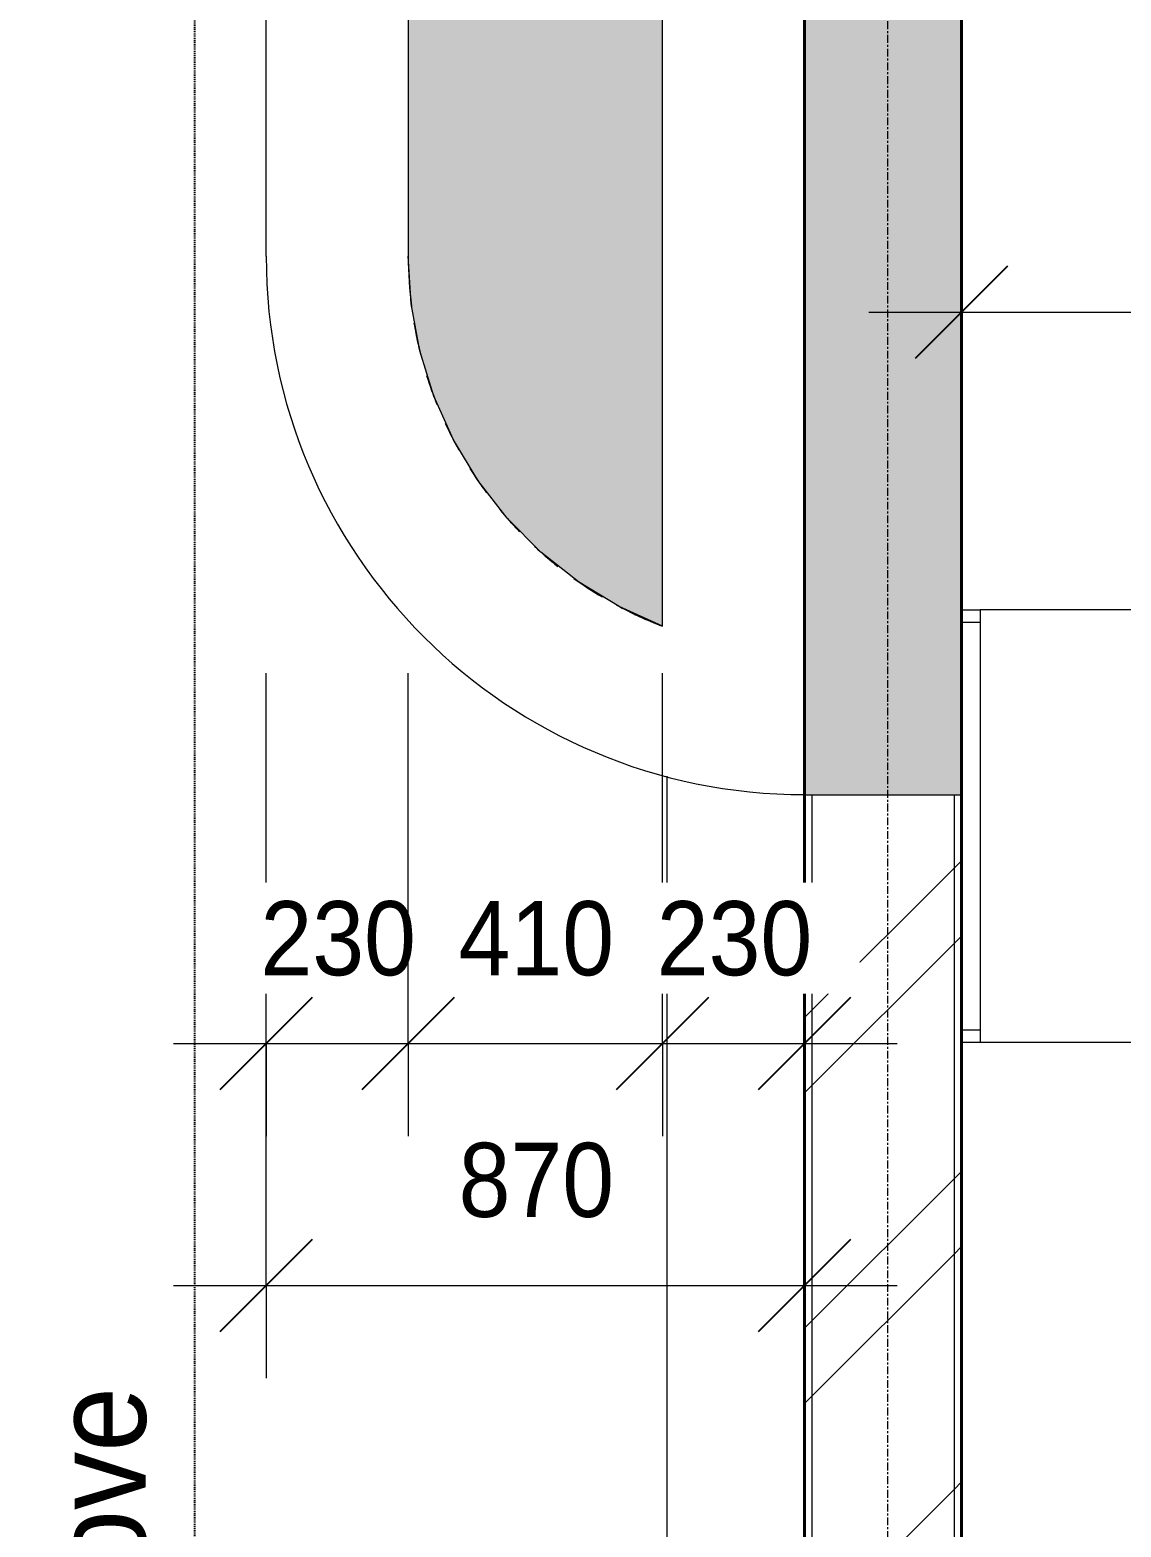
# Model space of a CAD drawing. Header units: millimetres. Extents: x -44657 to 28812, y -28146 to 16565.
# Drawn here: x -31515 to -29748, y -3929 to -1505 of the extents above; entities that cross this region are included whole.
import ezdxf

# ---------------------------------------------------------------- set-up
doc = ezdxf.new("R2010")
doc.units = ezdxf.units.MM
doc.linetypes.add('Dash 1_5mm', pattern=[3, 1.5, -1.5])
doc.linetypes.add('Grid Line', pattern=[22.225, 12.7, -3.175, 3.175, -3.175])
for name, color, linetype, lineweight in [('A-ANNO-DIMS', 211, 'Continuous', 5), ('A-ANNO-DIMS-100', 211, 'Continuous', 5), ('A-DETL', 90, 'Continuous', 5), ('A-FLOR', 192, 'Continuous', 9), ('A-WALL', 113, 'Continuous', 9), ('A-WALL-PATT', 111, 'Continuous', 9), ('G-ANNO-TEXT', 231, 'Continuous', 5), ('I-FURN', 30, 'Continuous', 5), ('I-WALL', 2, 'Continuous', 9), ('S-FNDN', 32, 'Continuous', 9), ('S-GRID', 1, 'Continuous', 5)]:
    doc.layers.add(name, color=color, linetype=linetype, lineweight=lineweight)
doc.styles.add('Arial_3', font='arial.ttf', dxfattribs={"width": 0.9, "height": 120})
doc.styles.add('Arial_5', font='arial.ttf', dxfattribs={"width": 0.9, "height": 150})
doc.dimstyles.new('SVA_-_1_2mm_Arial', dxfattribs={"dimscale": 304.8, "dimtxt": 122.431128, "dimasz": 0.492126, "dimexe": 0.492126, "dimexo": 0.0625, "dimgap": 0.246063, "dimtad": 1, "dimdec": 0, "dimrnd": 5, "dimzin": 0, "dimdsep": 46, "dimtxsty": 'Arial_3', "dimblk1": 'OBLIQUE', "dimblk2": 'OBLIQUE', "dimsah": 1, "dimcen": 0.09, "dimdle": 0.492126, "dimazin": 0, "dimtfac": 1, "dimtdec": 4, "dimtix": 1, "dimtmove": 0, "dimatfit": 3, "dimfxl": 1.968504, "dimfxlon": 1, "dimtvp": 1, "dimtfill": 1, "dimtolj": 1, "dimtzin": 0, "dimarcsym": 2})
pattern_1 = [(45, (0, 0), (-251.447, 251.447), []), (45, (0, 381), (-251.447, 251.447), [])]

# ---------------------------------------------------------------- blocks, each defined once
blk = doc.blocks.new('DSK05 - Client suite desking - 1600mm x 700mm x 720mm H_ 400mm x 500mm x 600mm H desk unit_ 50x20mm steel tubing and separator - Client suite desking-V44-NEW PROPOSED GROUND STOREY PLAN _White Box_')
at = {"layer": 'I-FURN', "color": 31}
for p, q in [((-1600, 0), (-1570, 0)), ((-1570, 0), (-1570, -700)), ((-270, 0), (-1570, 0)), ((-270, -700), (-270, 0)), ((-1600, -20), (-1570, -20)), ((-1600, -680), (-1570, -680)), ((-1600, -700), (-1570, -700)), ((-1570, -700), (-270, -700))]:
    blk.add_line(p, q, dxfattribs=at)
blk = doc.blocks.new('DIMBLOCK68-NEW PROPOSED GROUND STOREY PLAN _White Box_')
at = {"layer": 'A-ANNO-DIMS-100'}
for p, q in [((-31132.2, -3537.8), (-31132.2, -2937.8)), ((-30260.6, -3537.8), (-30260.6, -2937.8)), ((-31282.2, -3537.8), (-30110.6, -3537.8)), ((-31132.2, -3537.8), (-31132.2, -3687.8)), ((-30260.6, -3537.8), (-30260.6, -3687.8))]:
    blk.add_line(p, q, dxfattribs=at)
at = {"layer": 'A-ANNO-DIMS-100', "lineweight": 25}
for p, q in [((-31132.2, -3537.8), (-31057.2, -3462.8)), ((-30260.6, -3537.8), (-30185.6, -3462.8)), ((-31132.2, -3537.8), (-31207.2, -3612.8)), ((-30260.6, -3537.8), (-30335.6, -3612.8))]:
    blk.add_line(p, q, dxfattribs=at)
at = {"layer": 'A-ANNO-DIMS-100', "color": 0, "insert": (-30820.7, -3307), "char_height": 120, "width": 298.355, "attachment_point": 1, "line_spacing_factor": 0.941778, "style": 'Arial_3', "bg_fill": 3, "box_fill_scale": 1.25, "bg_fill_color": 256, "bg_fill_true_color": 13158600, "bg_fill_transparency": 0}
blk.add_mtext('870', dxfattribs=at)
blk = doc.blocks.new('_Oblique')
at = {"color": 0, "linetype": 'ByBlock', "lineweight": -2}
blk.add_line((-0.5, -0.5), (0.5, 0.5), dxfattribs=at)
blk = doc.blocks.new('DIMBLOCK106-NEW PROPOSED GROUND STOREY PLAN _White Box_')
at = {"layer": 'A-ANNO-DIMS-100'}
for p, q in [((-30006.6, -1962), (-30006.6, -1362)), ((-26225.6, -1962), (-26225.6, -1362)), ((-30156.6, -1962), (-26225.6, -1962)), ((-30006.6, -1962), (-30006.6, -2112)), ((-26225.6, -1962), (-26225.6, -2112))]:
    blk.add_line(p, q, dxfattribs=at)
at = {"layer": 'A-ANNO-DIMS-100', "lineweight": 25}
for p, q in [((-30006.6, -1962), (-29931.6, -1887)), ((-26225.6, -1962), (-26150.6, -1887)), ((-30006.6, -1962), (-30081.6, -2037)), ((-26225.6, -1962), (-26300.6, -2037))]:
    blk.add_line(p, q, dxfattribs=at)
at = {"layer": 'A-ANNO-DIMS-100', "color": 0, "insert": (-28281.8, -1731.2), "char_height": 120, "width": 397.807, "attachment_point": 1, "line_spacing_factor": 0.941778, "style": 'Arial_3', "bg_fill": 3, "box_fill_scale": 1.25, "bg_fill_color": 256, "bg_fill_true_color": 13158600, "bg_fill_transparency": 0}
blk.add_mtext('3780', dxfattribs=at)
blk = doc.blocks.new('DIMBLOCK119-NEW PROPOSED GROUND STOREY PLAN _White Box_')
at = {"layer": 'A-ANNO-DIMS-100'}
for p, q in [((-31132.2, -3146.4), (-31132.2, -2546.4)), ((-30902.2, -3146.4), (-30902.2, -2546.4)), ((-31282.2, -3146.4), (-30902.2, -3146.4)), ((-31132.2, -3146.4), (-31132.2, -3296.4)), ((-30902.2, -3146.4), (-30902.2, -3296.4))]:
    blk.add_line(p, q, dxfattribs=at)
at = {"layer": 'A-ANNO-DIMS-100', "lineweight": 25}
for p, q in [((-31132.2, -3146.4), (-31057.2, -3071.4)), ((-30902.2, -3146.4), (-30827.2, -3071.4)), ((-31132.2, -3146.4), (-31207.2, -3221.4)), ((-30902.2, -3146.4), (-30977.2, -3221.4))]:
    blk.add_line(p, q, dxfattribs=at)
at = {"layer": 'A-ANNO-DIMS-100', "color": 0, "insert": (-31141.5, -2915.7), "char_height": 120, "width": 298.355, "attachment_point": 1, "line_spacing_factor": 0.941778, "style": 'Arial_3', "bg_fill": 3, "box_fill_scale": 1.25, "bg_fill_color": 256, "bg_fill_true_color": 13158600, "bg_fill_transparency": 0}
blk.add_mtext('230', dxfattribs=at)
blk = doc.blocks.new('DIMBLOCK120-NEW PROPOSED GROUND STOREY PLAN _White Box_')
at = {"layer": 'A-ANNO-DIMS-100'}
for p, q in [((-30902.2, -3146.4), (-30902.2, -2546.4)), ((-30490.6, -3146.4), (-30490.6, -2546.4)), ((-30902.2, -3146.4), (-30490.6, -3146.4)), ((-30902.2, -3146.4), (-30902.2, -3296.4)), ((-30490.6, -3146.4), (-30490.6, -3296.4))]:
    blk.add_line(p, q, dxfattribs=at)
at = {"layer": 'A-ANNO-DIMS-100', "lineweight": 25}
for p, q in [((-30902.2, -3146.4), (-30827.2, -3071.4)), ((-30490.6, -3146.4), (-30415.6, -3071.4)), ((-30902.2, -3146.4), (-30977.2, -3221.4)), ((-30490.6, -3146.4), (-30565.6, -3221.4))]:
    blk.add_line(p, q, dxfattribs=at)
at = {"layer": 'A-ANNO-DIMS-100', "color": 0, "insert": (-30820.7, -2915.7), "char_height": 120, "width": 298.355, "attachment_point": 1, "line_spacing_factor": 0.941778, "style": 'Arial_3', "bg_fill": 3, "box_fill_scale": 1.25, "bg_fill_color": 256, "bg_fill_true_color": 13158600, "bg_fill_transparency": 0}
blk.add_mtext('410', dxfattribs=at)
blk = doc.blocks.new('DIMBLOCK121-NEW PROPOSED GROUND STOREY PLAN _White Box_')
at = {"layer": 'A-ANNO-DIMS-100'}
for p, q in [((-30490.6, -3146.4), (-30490.6, -2546.4)), ((-30260.6, -3146.4), (-30260.6, -2546.4)), ((-30490.6, -3146.4), (-30110.6, -3146.4)), ((-30490.6, -3146.4), (-30490.6, -3296.4)), ((-30260.6, -3146.4), (-30260.6, -3296.4))]:
    blk.add_line(p, q, dxfattribs=at)
at = {"layer": 'A-ANNO-DIMS-100', "lineweight": 25}
for p, q in [((-30490.6, -3146.4), (-30415.6, -3071.4)), ((-30260.6, -3146.4), (-30185.6, -3071.4)), ((-30490.6, -3146.4), (-30565.6, -3221.4)), ((-30260.6, -3146.4), (-30335.6, -3221.4))]:
    blk.add_line(p, q, dxfattribs=at)
at = {"layer": 'A-ANNO-DIMS-100', "color": 0, "insert": (-30499.9, -2915.7), "char_height": 120, "width": 298.355, "attachment_point": 1, "line_spacing_factor": 0.941778, "style": 'Arial_3', "bg_fill": 3, "box_fill_scale": 1.25, "bg_fill_color": 256, "bg_fill_true_color": 13158600, "bg_fill_transparency": 0}
blk.add_mtext('230', dxfattribs=at)

msp = doc.modelspace()

# ---------------------------------------------------------------- hatches: boundary and pattern name
at = {"layer": 'A-FLOR'}
msp.add_hatch(color=9, dxfattribs=at).paths.add_polyline_path([(-30490.6, -2470.5), (-30490.6, 1105.1), (-27840.6, 1105.1), (-27840.6, 2035.1), (-30902.2, 2035.1), (-30902.2, -1871.6), (-30895.8, -1957.9), (-30880.9, -2033.4), (-30860.8, -2094.7), (-30855.1, -2111), (-30838.5, -2147.2), (-30819.5, -2184.9), (-30801.6, -2214.5), (-30774.7, -2253.8), (-30753.4, -2281.1), (-30721.1, -2316.7), (-30687.4, -2349), (-30634, -2392.7), (-30560.9, -2438), (-30490.6, -2470.5)])
at = {"layer": 'A-WALL-PATT'}
h = msp.add_hatch(color=9, dxfattribs=at)
h.paths.add_polyline_path([(-30068, -7802.7), (-30006.6, -7802.7), (-30006.6, -7548.7), (-30260.6, -7548.7), (-30260.6, -7802.7), (-30173, -7802.7)])
h.paths.add_polyline_path([(-30006.6, -7198.7), (-30006.6, -6883.7), (-30260.6, -6883.7), (-30260.6, -7198.7)])
h.paths.add_polyline_path([(-30006.6, -6533.7), (-30006.6, -6243.7), (-30260.6, -6243.7), (-30260.6, -6533.7)])
h.paths.add_polyline_path([(-30006.6, -2743.7), (-30006.6, -1438.7), (-30260.6, -1438.7), (-30260.6, -2743.7), (-30018.6, -2743.7)])
at = {"layer": 'A-WALL-PATT', "lineweight": 5}
h = msp.add_hatch(dxfattribs=at)
h.set_pattern_fill('FP_33', color=256, style=0, pattern_type=2)
h.set_pattern_definition(pattern_1)
h.paths.add_polyline_path([(-30248.6, -6243.7), (-30248.6, -6230.7), (-30133.6, -6230.7), (-30133.6, -6218.7), (-30260.6, -6218.7), (-30260.6, -6243.7)])
h.paths.add_polyline_path([(-30260.6, -5868.7), (-30133.6, -5868.7), (-30133.6, -5856.7), (-30248.6, -5856.7), (-30248.6, -2743.7), (-30260.6, -2743.7), (-30260.6, -5790.4)])
h = msp.add_hatch(dxfattribs=at)
h.set_pattern_fill('FP_33', color=256, style=0, pattern_type=2)
h.set_pattern_definition(pattern_1)
h.paths.add_polyline_path([(-30133.6, -6243.7), (-30018.6, -6243.7), (-30018.6, -6218.7), (-30133.6, -6218.7), (-30133.6, -6230.7), (-30248.6, -6230.7), (-30248.6, -6243.7)])
h.paths.add_polyline_path([(-30133.6, -5868.7), (-30018.6, -5868.7), (-30018.6, -2743.7), (-30248.6, -2743.7), (-30248.6, -5856.7), (-30133.6, -5856.7)])
h = msp.add_hatch(dxfattribs=at)
h.set_pattern_fill('FP_33', color=256, style=0, pattern_type=2)
h.set_pattern_definition(pattern_1)
h.paths.add_polyline_path([(-30006.6, -6243.7), (-30006.6, -6218.7), (-30018.6, -6218.7), (-30018.6, -6243.7)])
h.paths.add_polyline_path([(-30006.6, -5868.7), (-30006.6, -2743.7), (-30018.6, -2743.7), (-30018.6, -5868.7)])

# ---------------------------------------------------------------- linework, layer by layer
at = {"layer": 'A-DETL', "linetype": 'Dash 1_5mm', "lineweight": 25}
msp.add_line((-31247.9, -23198), (-31247.9, 2018.6), dxfattribs=at)
at = {"layer": 'A-FLOR'}
for start, end in [(180, 187.3047), (189.7105, 194.6154), (197.4796, 201.935), (204.9707, 209.2684), (212.3691, 216.6246), (219.7253, 224.023), (227.0586, 231.5141), (234.3781, 239.2833), (241.6885, 248.9912)]:
    msp.add_arc((-30260.6, -1871.6), 641.6, start, end, dxfattribs=at)
at = {"layer": 'A-WALL'}
for p, q in [((-31132.2, -1871.6), (-31132.2, 2265.1)), ((-30902.2, 2035.1), (-30902.2, -1871.6)), ((-30490.6, -2470.5), (-30490.6, 1105.1)), ((-30248.6, -2743.7), (-30248.6, -5856.7)), ((-30018.6, -2743.7), (-30018.6, -5868.7))]:
    msp.add_line(p, q, dxfattribs=at)
at = {"layer": 'A-WALL', "flags": 128}
msp.add_lwpolyline([(-30490.6, -2470.5), (-30560.9, -2438.6), (-30626.8, -2398.4), (-30687.4, -2350.6), (-30741.9, -2295.8), (-30789.3, -2235), (-30829.2, -2168.8), (-30860.8, -2098.3), (-30883.6, -2024.6), (-30897.5, -1948.7), (-30902.2, -1871.6)], dxfattribs=at)
at = {"layer": 'A-WALL'}
for radius, start, end in [(871.6, 180, 270), (641.6, 180, 187.213), (641.6, 190.1105, 194.4287), (641.6, 198.1988, 201.6481), (641.6, 205.9983, 208.8725), (641.6, 213.7015, 216.1043), (641.6, 221.361, 223.3469), (641.6, 228.9968, 230.6069), (641.6, 236.6186, 237.8973), (641.6, 244.2312, 245.247)]:
    msp.add_arc((-30260.6, -1871.6), radius, start, end, dxfattribs=at)
at = {"layer": 'I-WALL', "color": 7, "lineweight": 40}
for p, q in [((-30260.6, -1184.7), (-30260.6, -5868.7)), ((-30006.6, -5868.7), (-30006.6, -1438.7))]:
    msp.add_line(p, q, dxfattribs=at)
at = {"layer": 'I-WALL', "color": 55}
msp.add_line((-30260.6, -2743.7), (-30006.6, -2743.7), dxfattribs=at)
at = {"layer": 'S-FNDN', "lineweight": 5}
msp.add_line((-30483.6, -2713.4), (-30483.6, -7325.7), dxfattribs=at)
at = {"layer": 'S-GRID', "linetype": 'Grid Line'}
msp.add_line((-30125.6, -26129), (-30125.6, 6082.5), dxfattribs=at)

# ---------------------------------------------------------------- block references
at = {"layer": 'I-FURN', "color": 31}
msp.add_blockref('DSK05 - Client suite desking - 1600mm x 700mm x 720mm H_ 400mm x 500mm x 600mm H desk unit_ 50x20mm steel tubing and separator - Client suite desking-V44-NEW PROPOSED GROUND STOREY PLAN _White Box_', (-28406.6, -2443.8), dxfattribs=at)

# ---------------------------------------------------------------- next in the draw order: dimensions: what is measured, and where the dimension line sits
at = {"layer": 'A-ANNO-DIMS'}
for base, p1, p2, override, picture, middle in [((-26225.6, -1962), (-30006.6, -1362), (-26225.6, -1362), {"dimpost": '<>', "dimfxl": 3781}, 'DIMBLOCK106-NEW PROPOSED GROUND STOREY PLAN _White Box_', (-28116.1, -1825.7)), ((-30260.6, -3537.8), (-31132.2, -2937.8), (-30260.6, -2937.8), {"dimpost": '<>', "dimfxl": 871.603138}, 'DIMBLOCK68-NEW PROPOSED GROUND STOREY PLAN _White Box_', (-30696.4, -3401.6))]:
    dim = msp.add_linear_dim(base=base, p1=p1, p2=p2, dimstyle='SVA_-_1_2mm_Arial', override=override, dxfattribs=at)
    dim.commit()
    dim.dimension.update_dxf_attribs({"geometry": picture, "text_midpoint": middle})

# ---------------------------------------------------------------- next in the draw order: texts
at = {"layer": 'G-ANNO-TEXT', "color": 7, "insert": (-31477.2, -4939.4), "char_height": 150, "width": 1479.113, "attachment_point": 1, "rotation": 90, "style": 'Arial_5', "bg_fill": 3, "box_fill_scale": 1.25, "bg_fill_color": 256, "bg_fill_true_color": 13158600, "bg_fill_transparency": 0}
msp.add_mtext('roof line above', dxfattribs=at)

# ---------------------------------------------------------------- next in the draw order: dimensions: what is measured, and where the dimension line sits
at = {"layer": 'A-ANNO-DIMS'}
dim = msp.add_linear_dim(base=(-30902.2, -3146.4), p1=(-31132.2, -2546.4), p2=(-30902.2, -2546.4), dimstyle='SVA_-_1_2mm_Arial', override={"dimpost": '<>', "dimfxl": 230}, dxfattribs=at)
dim.commit()
dim.dimension.update_dxf_attribs({"geometry": 'DIMBLOCK119-NEW PROPOSED GROUND STOREY PLAN _White Box_', "text_midpoint": (-31017.2, -3010.1)})

# ---------------------------------------------------------------- next in the draw order: dimensions: what is measured, and where the dimension line sits
dim = msp.add_linear_dim(base=(-30490.6, -3146.4), p1=(-30902.2, -2546.4), p2=(-30490.6, -2546.4), dimstyle='SVA_-_1_2mm_Arial', override={"dimpost": '<>', "dimfxl": 411.603138}, dxfattribs=at)
dim.commit()
dim.dimension.update_dxf_attribs({"geometry": 'DIMBLOCK120-NEW PROPOSED GROUND STOREY PLAN _White Box_', "text_midpoint": (-30696.4, -3010.2)})

# ---------------------------------------------------------------- next in the draw order: dimensions: what is measured, and where the dimension line sits
dim = msp.add_linear_dim(base=(-30260.6, -3146.4), p1=(-30490.6, -2546.4), p2=(-30260.6, -2546.4), dimstyle='SVA_-_1_2mm_Arial', override={"dimpost": '<>', "dimfxl": 230}, dxfattribs=at)
dim.commit()
dim.dimension.update_dxf_attribs({"geometry": 'DIMBLOCK121-NEW PROPOSED GROUND STOREY PLAN _White Box_', "text_midpoint": (-30375.6, -3010.1)})

doc.saveas('drawing.dxf')
